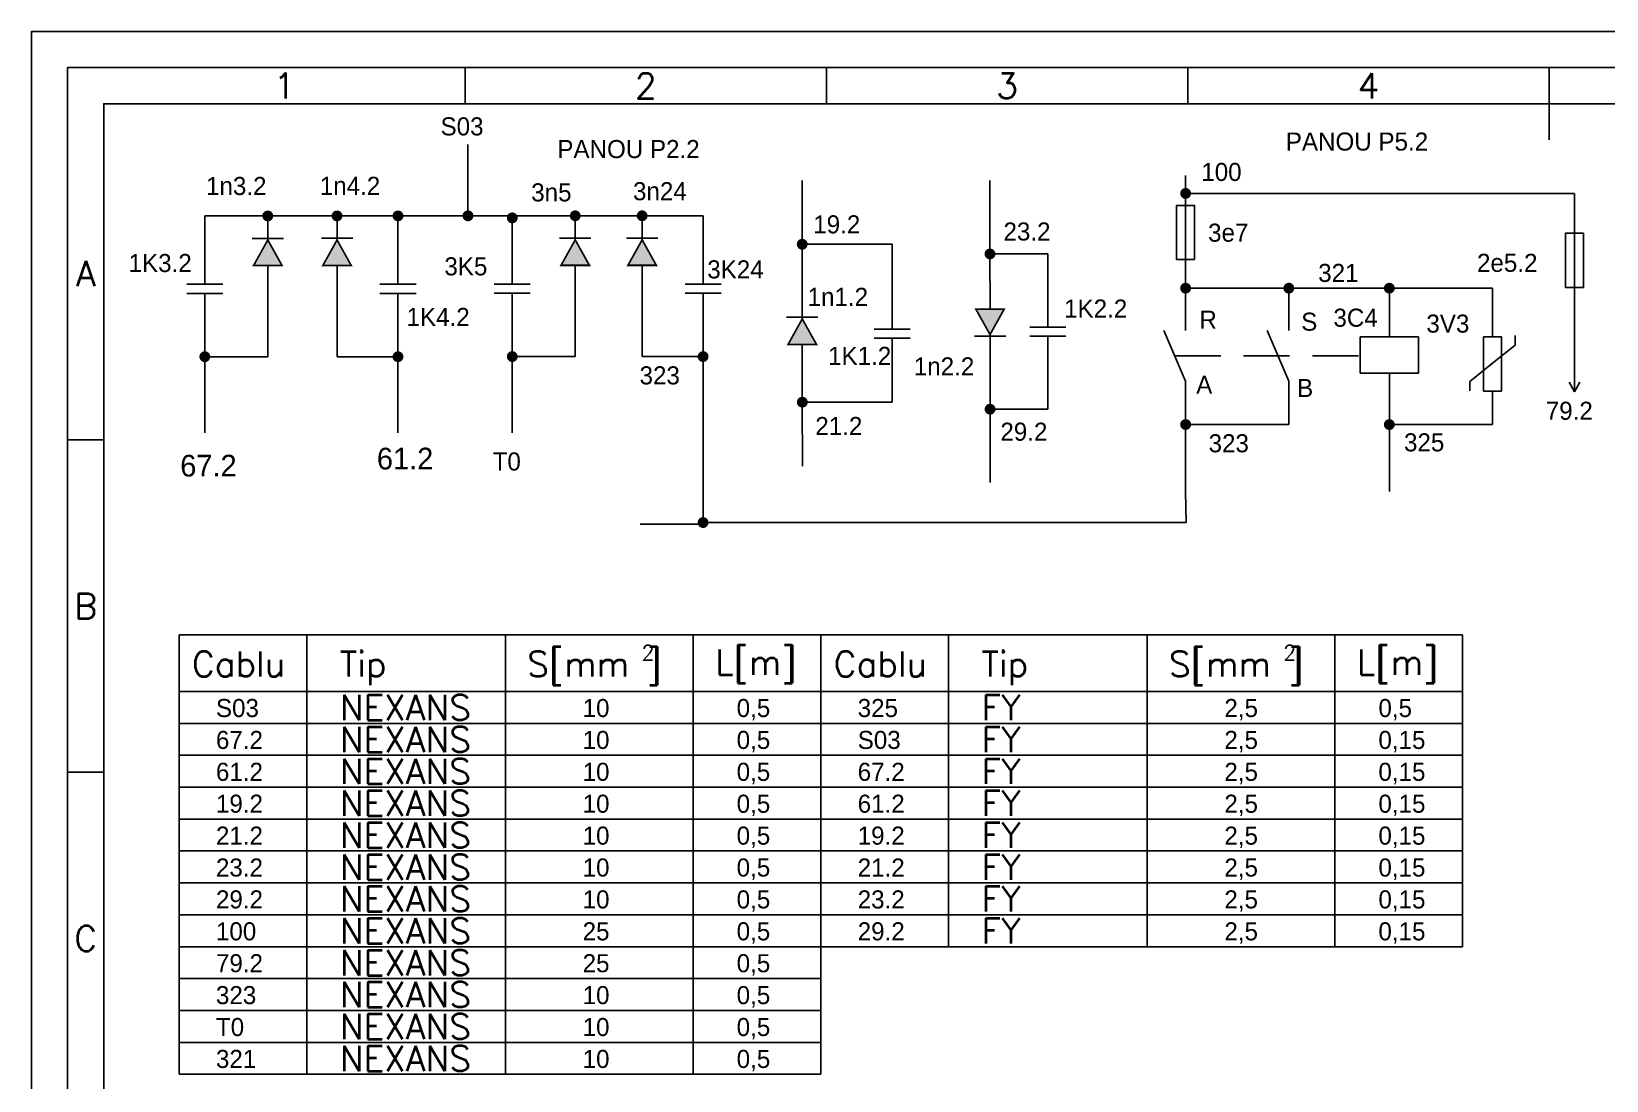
# Model space of a CAD drawing. Header units: millimetres. Extents: x 11 to 641, y 11 to 543.
# Drawn here: x 10.6 to 228.6, y 162.6 to 307.7 of the extents above; entities that cross this region are included whole.
import ezdxf
from ezdxf.enums import TextEntityAlignment as Align

# ---------------------------------------------------------------- set-up
doc = ezdxf.new("R2010")
doc.units = ezdxf.units.MM
doc.linetypes.add('DASHED2', pattern=[9.525, 6.35, -3.175])
doc.layers.add('LIN_SUB', color=7, linetype='Continuous')
doc.styles.add('ISO', font='SIMPLEX.shx')
doc.styles.add('ISOCP', font='SIMPLEX.SHX')

# ---------------------------------------------------------------- blocks, each defined once
blk = doc.blocks.new('a3')
at = {"color": 70}
for p, q in [((-360, 287), (-360, 292)), ((-310, 287), (-310, 292)), ((-260, 287), (-260, 292)), ((-210, 282), (-210, 292)), ((-410, 240.5), (-415, 240.5)), ((-410, 194.5), (-415, 194.5))]:
    blk.add_line(p, q, dxfattribs=at)
at = {"color": 240}
for points in [[(0, 297), (-420, 297), (-420, 0), (0, 0)], [(-5, 292), (-415, 292), (-415, 5), (-5, 5)]]:
    blk.add_lwpolyline(points, close=True, dxfattribs=at)
at = {"color": 70}
blk.add_lwpolyline([(-10, 287), (-410, 287), (-410, 10), (-10, 10)], close=True, dxfattribs=at)
at = {"color": 50}
for s, style, p in [('1', 'ISOCP', (-385, 289.5)), ('2', 'ISO', (-335, 289.5)), ('3', 'ISO', (-285, 289.5)), ('4', 'ISO', (-235, 289.5)), ('A', 'ISO', (-412.5, 263.5)), ('B', 'ISO', (-412.5, 217.5)), ('C', 'ISO', (-412.5, 171.5))]:
    blk.add_text(s, height=3.5, dxfattribs=dict(at, style=style)).set_placement(p, align=Align.MIDDLE)

msp = doc.modelspace()

# ---------------------------------------------------------------- linework, layer by layer
at = {"color": 2}
for p, q in [((71.0351, 282.5734), (71.0351, 292.0495)), ((170.3381, 287.7937), (170.3381, 284.8949)), ((117.2824, 278.2607), (117.2762, 287.1039)), ((143.2648, 276.9233), (143.2576, 287.0627)), ((224.1385, 285.2996), (170.3381, 285.2996)), ((170.3381, 283.6449), (170.3381, 284.8949)), ((170.3381, 283.6449), (170.3381, 276.1449)), ((224.1385, 285.2996), (224.1385, 257.9102)), ((34.6211, 272.7223), (34.6211, 282.1984)), ((34.6211, 282.1819), (47.9665, 282.1819)), ((43.3353, 278.9573), (43.3353, 282.1819)), ((47.9665, 282.1819), (61.3481, 282.1819)), ((52.916, 278.9594), (52.916, 282.184)), ((61.3481, 282.1984), (89.9738, 282.1984)), ((61.3481, 272.7223), (61.3481, 282.1984)), ((77.1607, 272.7388), (77.1607, 282.2149)), ((85.8749, 278.9737), (85.8749, 282.1984)), ((89.9738, 282.1984), (103.5658, 282.1984)), ((95.1338, 278.9758), (95.1338, 282.2005)), ((103.5658, 272.7388), (103.5658, 282.2149)), ((117.2824, 278.2607), (129.7245, 278.2695)), ((117.2896, 268.0353), (117.2824, 278.2607)), ((129.7319, 267.7632), (129.7245, 278.2695)), ((142.8679, 276.923), (151.2701, 276.9289)), ((143.2701, 269.3393), (143.2648, 276.9233)), ((151.2772, 266.7894), (151.2701, 276.9289)), ((43.3353, 275.2837), (43.3353, 272.1804)), ((52.916, 275.2858), (52.916, 272.1824)), ((85.8749, 275.3002), (85.8749, 272.1968)), ((95.1338, 275.3023), (95.1338, 272.1989)), ((170.3381, 276.1449), (170.3381, 274.8974)), ((170.3381, 274.8974), (170.3381, 272.2936)), ((34.6211, 271.4719), (34.6211, 261.4102)), ((43.3353, 262.7043), (43.3353, 272.1804)), ((52.916, 262.7043), (52.916, 272.1804)), ((61.3481, 271.4719), (61.3481, 261.4102)), ((77.1607, 271.4884), (77.1607, 261.4266)), ((85.8749, 262.7208), (85.8749, 272.1968)), ((95.1338, 262.7208), (95.1338, 272.1968)), ((103.5658, 271.4884), (103.5658, 261.4266)), ((184.6198, 272.1829), (170.3381, 272.1829)), ((170.3381, 272.1829), (170.3381, 267.9497)), ((198.5265, 272.1829), (184.2448, 272.1829)), ((184.6198, 272.1829), (184.6198, 267.9462)), ((212.8082, 272.1829), (198.1515, 272.1829)), ((198.5265, 272.1829), (198.5265, 267.9462)), ((212.8082, 272.1829), (212.8082, 265.4487)), ((129.7327, 266.5132), (129.7319, 267.7632)), ((170.3381, 259.3321), (167.3381, 266.3321)), ((170.3381, 266.3141), (170.3381, 267.9497)), ((184.6198, 259.3287), (181.6198, 266.3287)), ((184.6198, 266.3106), (184.6198, 267.9462)), ((198.5265, 265.4462), (198.5265, 267.9462)), ((117.2922, 264.3617), (117.2978, 256.4109)), ((129.7336, 265.2628), (129.7398, 256.4196)), ((143.2727, 265.6657), (143.2797, 255.6953)), ((151.2781, 265.539), (151.279, 264.289)), ((151.279, 264.289), (151.2852, 255.4459)), ((202.5765, 265.4462), (194.4765, 265.4462)), ((194.4765, 265.4462), (194.4765, 260.4462)), ((202.5765, 260.4462), (202.5765, 265.4462)), ((215.9518, 264.3172), (212.8089, 261.8053)), ((215.9518, 265.643), (215.9518, 264.3172)), ((43.3353, 262.7043), (34.6211, 262.7043)), ((52.916, 262.7043), (61.3481, 262.7043)), ((85.8749, 262.7208), (77.1607, 262.7208)), ((95.1338, 262.7208), (103.5658, 262.7208)), ((209.666, 259.2933), (212.8089, 261.8053)), ((34.6211, 261.4102), (34.6211, 252.1486)), ((61.3481, 261.4102), (61.3481, 252.1486)), ((77.1607, 261.4266), (77.1607, 252.1651)), ((103.5658, 261.4266), (103.5658, 252.1651)), ((194.4765, 260.4462), (202.5765, 260.4462)), ((198.5265, 257.9446), (198.5265, 260.4462)), ((170.3381, 259.3321), (170.3381, 257.9521)), ((170.3381, 257.9521), (170.3381, 248.6906)), ((184.6198, 259.3287), (184.6198, 257.9487)), ((184.6198, 257.9487), (184.6198, 253.3179)), ((198.5265, 257.9446), (198.5265, 248.6831)), ((209.666, 257.9675), (209.666, 259.2933)), ((212.8082, 257.9487), (212.8082, 253.3179)), ((223.388, 259.1883), (224.1385, 257.8223)), ((224.889, 259.1883), (224.1385, 257.8223)), ((117.2978, 256.4109), (129.7398, 256.4196)), ((117.304, 247.5677), (117.2978, 256.4109)), ((143.2799, 255.4402), (151.2852, 255.4459)), ((143.287, 245.3008), (143.2799, 255.4402)), ((184.6198, 253.3179), (170.3381, 253.3179)), ((212.8082, 253.3179), (198.5265, 253.3179)), ((103.5658, 252.1651), (103.5658, 243.7875)), ((170.3381, 248.6906), (170.3381, 244.0599)), ((198.5265, 248.6871), (198.5265, 244.0564)), ((103.5658, 243.7875), (103.5658, 239.7602)), ((170.4281, 239.7602), (170.3381, 244.0599)), ((103.5658, 239.7602), (170.4281, 239.7602)), ((103.5658, 239.547), (94.8516, 239.547))]:
    msp.add_line(p, q, dxfattribs=at)
at = {"color": 1, "linetype": 'DASHED2'}
msp.add_line((168.8381, 262.8321), (194.4765, 262.8259), dxfattribs=at)
at = {"color": 1}
for p, q in [((31.0596, 224.202), (119.8606, 224.202)), ((31.0596, 224.202), (31.0596, 163.4161)), ((48.7312, 224.202), (48.7312, 163.4161)), ((76.2111, 224.202), (76.2111, 163.4161)), ((102.189, 224.202), (102.189, 163.4161)), ((119.8606, 224.202), (119.8606, 163.4161)), ((119.8606, 224.202), (208.6616, 224.202)), ((119.8606, 224.202), (119.8606, 163.4161)), ((137.5322, 224.202), (137.5322, 181.0717)), ((165.0121, 224.202), (165.0121, 181.0717)), ((190.99, 224.202), (190.99, 181.0717)), ((208.6616, 224.202), (208.6616, 181.0717)), ((31.0596, 216.383), (119.8606, 216.383)), ((119.8606, 216.383), (208.6616, 216.383)), ((119.8606, 216.383), (208.6616, 216.383)), ((31.0596, 211.9691), (119.8606, 211.9691)), ((119.8606, 211.9691), (208.6616, 211.9691)), ((31.0596, 207.5552), (119.8606, 207.5552)), ((119.8606, 207.5552), (208.6616, 207.5552)), ((31.0596, 203.1413), (119.8606, 203.1413)), ((119.8606, 203.1413), (208.6616, 203.1413)), ((31.0596, 198.7274), (119.8606, 198.7274)), ((119.8606, 198.7274), (208.6616, 198.7274)), ((31.0596, 194.3135), (119.8606, 194.3135)), ((119.8606, 194.3135), (208.6616, 194.3135)), ((31.0596, 189.8996), (119.8606, 189.8996)), ((119.8606, 189.8996), (208.6616, 189.8996)), ((31.0596, 185.4856), (119.8606, 185.4856)), ((119.8606, 185.4856), (208.6616, 185.4856)), ((31.0596, 181.0717), (119.8606, 181.0717)), ((119.8606, 181.0717), (208.6616, 181.0717)), ((31.0596, 176.6578), (119.8606, 176.6578)), ((31.0596, 172.2439), (119.8606, 172.2439)), ((31.0596, 167.83), (119.8606, 167.83)), ((31.0596, 163.4161), (119.8606, 163.4161))]:
    msp.add_line(p, q, dxfattribs=at)
at = {"color": 2, "const_width": 0.75}
for points in [[(169.9631, 285.2996, 1), (170.7131, 285.2996, 1)], [(42.9603, 282.1819, 1), (43.7103, 282.1819, 1)], [(52.541, 282.1819, 1), (53.291, 282.1819, 1)], [(60.9731, 282.1819, 1), (61.7231, 282.1819, 1)], [(70.6601, 282.1984, 1), (71.4101, 282.1984, 1)], [(76.7857, 281.9124, 1), (77.5357, 281.9124, 1)], [(85.4999, 282.1984, 1), (86.2499, 282.1984, 1)], [(94.7588, 282.1984, 1), (95.5088, 282.1984, 1)], [(116.9074, 278.2607, 1), (117.6574, 278.2607, 1)], [(142.8898, 276.9233, 1), (143.6398, 276.9233, 1)], [(169.9631, 272.1829, 1), (170.7131, 272.1829, 1)], [(184.2448, 272.1829, 1), (184.9948, 272.1829, 1)], [(198.1515, 272.1829, 1), (198.9015, 272.1829, 1)], [(34.2461, 262.7043, 1), (34.9961, 262.7043, 1)], [(60.9731, 262.7043, 1), (61.7231, 262.7043, 1)], [(76.7857, 262.7208, 1), (77.5357, 262.7208, 1)], [(103.1908, 262.7208, 1), (103.9408, 262.7208, 1)], [(116.9228, 256.4109, 1), (117.6728, 256.4109, 1)], [(142.9049, 255.4402, 1), (143.6549, 255.4402, 1)], [(169.9631, 253.3214, 1), (170.7131, 253.3214, 1)], [(198.1515, 253.3139, 1), (198.9015, 253.3139, 1)]]:
    msp.add_lwpolyline(points, format="xyb", close=True, dxfattribs=at)
at = {"color": 2, "flags": 128}
for points in [[(171.5881, 276.1449), (171.5881, 283.6449), (169.0881, 283.6449), (169.0881, 276.1449)], [(225.3885, 272.2945), (225.3885, 279.7945), (222.8885, 279.7945), (222.8885, 272.2945)], [(214.0582, 257.9487), (214.0582, 265.4487), (211.5582, 265.4487), (211.5582, 257.9487)]]:
    msp.add_lwpolyline(points, close=True, dxfattribs=at)
at = {"color": 2, "const_width": 0.24, "flags": 128}
for points in [[(43.3353, 278.8577), (41.3733, 275.3277), (45.2973, 275.3277)], [(52.916, 278.8598), (50.9541, 275.3298), (54.878, 275.3298)], [(85.8749, 278.8741), (83.913, 275.3442), (87.8369, 275.3442)], [(95.1338, 278.8762), (93.1718, 275.3463), (97.0957, 275.3463)], [(143.2726, 265.7653), (145.2321, 269.2966), (141.3082, 269.2939)]]:
    msp.add_lwpolyline(points, close=True, dxfattribs=at)
at = {"color": 2, "flags": 128}
for points in [[(41.1705, 279.082), (45.5022, 279.082)], [(50.7512, 279.0841), (55.083, 279.0841)], [(83.7101, 279.0985), (88.0419, 279.0985)], [(92.969, 279.1006), (97.3007, 279.1006)], [(32.1211, 272.7223), (37.1211, 272.7223)], [(58.8481, 272.7223), (63.8481, 272.7223)], [(74.6607, 272.7388), (79.6607, 272.7388)], [(101.0658, 272.7388), (106.0658, 272.7388)], [(32.1211, 271.4719), (37.1211, 271.4719)], [(58.8481, 271.4719), (63.8481, 271.4719)], [(74.6607, 271.4884), (79.6607, 271.4884)], [(101.0658, 271.4884), (106.0658, 271.4884)], [(153.7772, 266.7912), (148.7772, 266.7877)], [(145.4376, 265.5425), (141.1058, 265.5394)], [(153.7781, 265.5408), (148.7781, 265.5373)]]:
    msp.add_lwpolyline(points, dxfattribs=at)
at = {"color": 2}
for points in [[(119.4543, 268.1616), (115.1226, 268.1585)], [(132.2327, 266.5149), (127.2327, 266.5114)], [(132.2336, 265.2645), (127.2336, 265.261)]]:
    msp.add_lwpolyline(points, dxfattribs=at)
at = {"color": 2, "const_width": 0.24}
msp.add_lwpolyline([(117.2897, 267.9357), (119.2541, 264.4071), (115.3302, 264.4044)], close=True, dxfattribs=at)
at = {"color": 1, "const_width": 0.75}
msp.add_lwpolyline([(103.1908, 239.7602, 1), (103.9408, 239.7602, 1)], format="xyb", close=True, dxfattribs=at)
at = {"color": 2}
for points in [[(43.3261, 278.8644), (45.2512, 275.3465), (41.4247, 275.3227)], [(52.9068, 278.8664), (54.8319, 275.3486), (51.0055, 275.3248)], [(85.8657, 278.8808), (87.7908, 275.363), (83.9644, 275.3392)], [(95.1245, 278.8829), (97.0497, 275.365), (93.2232, 275.3413)], [(143.2819, 265.7586), (141.3543, 269.2751), (145.1807, 269.3016)], [(117.2989, 267.9424), (115.3763, 264.4232), (119.2027, 264.4021)]]:
    msp.add_solid(points, dxfattribs=at)

# ---------------------------------------------------------------- block references
msp.add_blockref('a3', (430.6373, 10.7007))

# ---------------------------------------------------------------- texts
for s, p in [('S03', (67.2403, 293.3216)), ('PANOU P2.2', (83.3981, 290.1854)), ('PANOU P5.2', (184.2004, 291.2248)), ('100', (172.5062, 287.0198)), ('1n3.2', (34.7871, 285.0801)), ('1n4.2', (50.528, 285.1008)), ('3n5', (79.7847, 284.1907)), ('3n24', (93.8708, 284.3557)), ('19.2', (118.813, 279.7666)), ('23.2', (145.1339, 278.7784)), ('3e7', (173.4469, 278.6187)), ('1K3.2', (24.0731, 274.4182)), ('2e5.2', (210.6539, 274.4437)), ('3K5', (67.7723, 273.9567)), ('3K24', (104.142, 273.539)), ('321', (188.6831, 273.0491)), ('1n1.2', (118.0298, 269.7387)), ('1K2.2', (153.5213, 268.1181)), ('1K4.2', (62.5351, 266.96)), ('R', (172.2442, 266.5843)), ('S', (186.3322, 266.3016)), ('3C4', (190.7901, 266.8535)), ('3V3', (203.652, 266.0384)), ('1K1.2', (120.8646, 261.5671)), ('1n2.2', (132.7268, 260.1126)), ('323', (94.7782, 258.873)), ('A', (171.8022, 257.5792)), ('B', (185.7593, 257.1306)), ('79.2', (220.1738, 253.9757)), ('21.2', (119.0989, 251.864)), ('29.2', (144.7047, 251.0784)), ('323', (173.5168, 249.4797)), ('325', (200.5556, 249.6043)), ('T0', (74.4453, 246.9562)), ('S03', (36.1597, 212.8474)), ('10', (86.9008, 212.8474)), ('0,5', (108.2146, 212.8474)), ('325', (124.9607, 212.8474)), ('2,5', (175.7018, 212.8474)), ('0,5', (197.0156, 212.8474)), ('67.2', (36.1597, 208.4335)), ('10', (86.9008, 208.4335)), ('0,5', (108.2146, 208.4335)), ('S03', (124.9607, 208.4335)), ('2,5', (175.7018, 208.4335)), ('0,15', (197.0156, 208.4335)), ('61.2', (36.1597, 204.0196)), ('10', (86.9008, 204.0196)), ('0,5', (108.2146, 204.0196)), ('67.2', (124.9607, 204.0196)), ('2,5', (175.7018, 204.0196)), ('0,15', (197.0156, 204.0196)), ('19.2', (36.1597, 199.6057)), ('10', (86.9008, 199.6057)), ('0,5', (108.2146, 199.6057)), ('61.2', (124.9607, 199.6057)), ('2,5', (175.7018, 199.6057)), ('0,15', (197.0156, 199.6057)), ('21.2', (36.1597, 195.1918)), ('10', (86.9008, 195.1918)), ('0,5', (108.2146, 195.1918)), ('19.2', (124.9607, 195.1918)), ('2,5', (175.7018, 195.1918)), ('0,15', (197.0156, 195.1918)), ('23.2', (36.1597, 190.7778)), ('10', (86.9008, 190.7778)), ('0,5', (108.2146, 190.7778)), ('21.2', (124.9607, 190.7778)), ('2,5', (175.7018, 190.7778)), ('0,15', (197.0156, 190.7778)), ('29.2', (36.1597, 186.3639)), ('10', (86.9008, 186.3639)), ('0,5', (108.2146, 186.3639)), ('23.2', (124.9607, 186.3639)), ('2,5', (175.7018, 186.3639)), ('0,15', (197.0156, 186.3639)), ('100', (36.1597, 181.95)), ('25', (86.9008, 181.95)), ('0,5', (108.2146, 181.95)), ('29.2', (124.9607, 181.95)), ('2,5', (175.7018, 181.95)), ('0,15', (197.0156, 181.95)), ('79.2', (36.1597, 177.5361)), ('25', (86.9008, 177.5361)), ('0,5', (108.2146, 177.5361)), ('323', (36.1597, 173.1222)), ('10', (86.9008, 173.1222)), ('0,5', (108.2146, 173.1222)), ('T0', (36.1597, 168.7083)), ('10', (86.9008, 168.7083)), ('0,5', (108.2146, 168.7083)), ('321', (36.1597, 164.2944)), ('10', (86.9008, 164.2944)), ('0,5', (108.2146, 164.2944))]:
    msp.add_text(s, height=2.5, dxfattribs=at).set_placement(p)
for s, p in [('67.2', (31.2183, 246.1276)), ('61.2', (58.4277, 247.1058))]:
    msp.add_text(s, height=3, rotation=0.040335, dxfattribs=at).set_placement(p)
at = {"layer": 'LIN_SUB', "color": 2, "style": 'ISOCP'}
for s, height, p in [('S[mm ]', 3.5, (79.2329, 218.4363)), ('2', 2.1, (95.041, 220.6951)), ('L[m]', 3.5, (105.2354, 218.6886)), ('S[mm ]', 3.5, (168.0339, 218.4363)), ('2', 2.1, (183.842, 220.6951)), ('L[m]', 3.5, (194.0364, 218.6886)), ('Cablu', 3.5, (32.8437, 218.4363)), ('Tip', 3.5, (53.2923, 218.4363)), ('Cablu', 3.5, (121.6447, 218.4363)), ('Tip', 3.5, (142.0933, 218.4363)), ('NEXANS', 3.5, (53.2923, 212.4136)), ('FY', 3.5, (142.0933, 212.4136)), ('NEXANS', 3.5, (53.2923, 207.9997)), ('FY', 3.5, (142.0933, 207.9997)), ('NEXANS', 3.5, (53.2923, 203.5858)), ('FY', 3.5, (142.0933, 203.5858)), ('NEXANS', 3.5, (53.2923, 199.1719)), ('FY', 3.5, (142.0933, 199.1719)), ('NEXANS', 3.5, (53.2923, 194.758)), ('FY', 3.5, (142.0933, 194.758)), ('NEXANS', 3.5, (53.2923, 190.3441)), ('FY', 3.5, (142.0933, 190.3441)), ('NEXANS', 3.5, (53.2923, 185.9301)), ('FY', 3.5, (142.0933, 185.9301)), ('NEXANS', 3.5, (53.2923, 181.5162)), ('FY', 3.5, (142.0933, 181.5162)), ('NEXANS', 3.5, (53.2923, 177.1023)), ('NEXANS', 3.5, (53.2923, 172.6884)), ('NEXANS', 3.5, (53.2923, 168.2745)), ('NEXANS', 3.5, (53.2923, 163.8606))]:
    msp.add_text(s, height=height, dxfattribs=at).set_placement(p)

doc.saveas('drawing.dxf')
